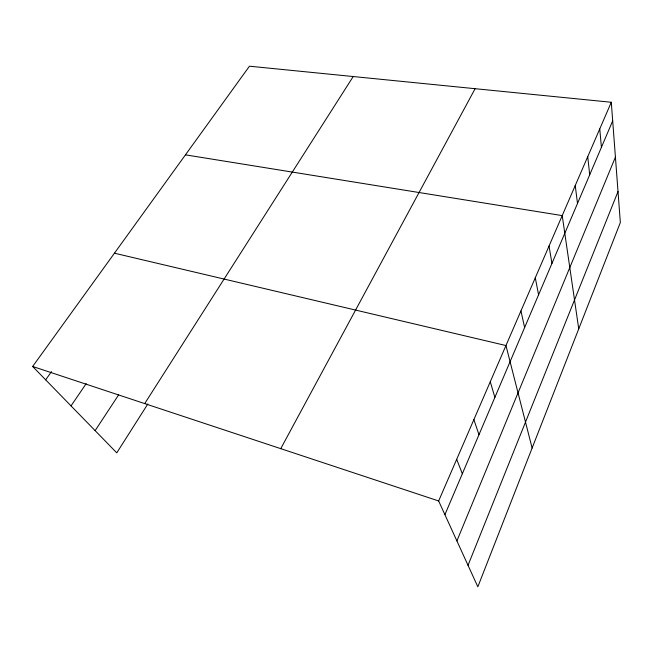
<?xml version="1.0" encoding="UTF-8"?>
<svg xmlns="http://www.w3.org/2000/svg" width="653" height="653" viewBox="0 0 653 653"><rect width="100%" height="100%" fill="white"/><g stroke="black" fill="none" stroke-linecap="round" stroke-linejoin="round"><path stroke-width="0.98" d="M468.03 565.318L618.016 191.566M456.888 540.921L615.42 157.112M444.905 514.662L612.694 120.854M611.29 102.268L620.35 222.51L477.841 586.802L438.653 500.965L611.29 102.268L249.454 66.198L32.65 366.472L116.773 452.856L147.88 403.905M280.749 448.66L475.115 88.694M144.697 403.587L353.208 76.54M95.134 430.629L118.658 394.828M71.03 405.88L86.196 383.621M45.661 379.834L51.473 371.622M185.452 154.843L562.217 215.604L578.738 328.875M114.438 253.193L505.953 345.543L532.122 448.04M32.65 366.472L438.653 500.965M456.684 459.32L462.34 473.752M473.874 419.626L478.975 434.694M490.281 381.744L494.876 397.391M520.939 310.934L524.628 327.545M535.289 277.794L538.578 294.805M549.034 246.05L551.956 263.412M575.244 185.509L577.497 203.467M587.749 156.638L589.692 174.833M599.756 128.91L601.413 147.317"/></g></svg>
